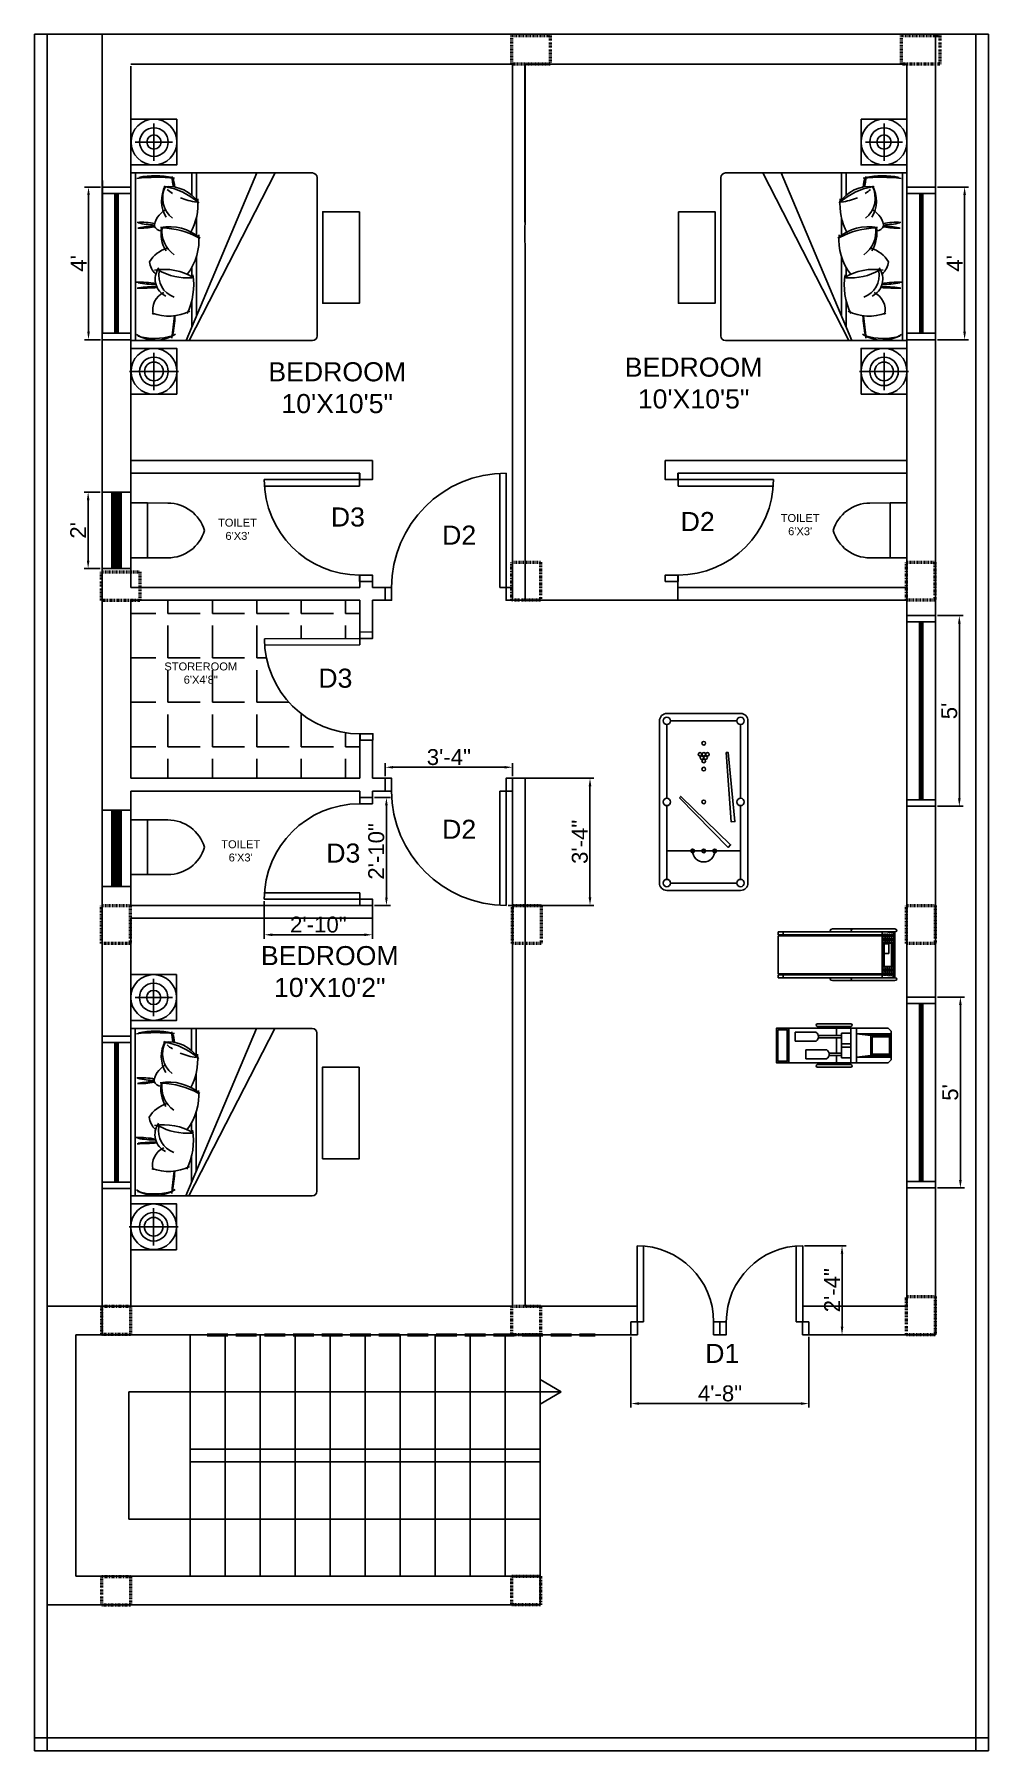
# Model space of a CAD drawing. Header units: inches. Extents: x 140261 to 278399, y 61833 to 125561.
# Drawn here: x 141305 to 141605, y 62418 to 62958 of the extents above; entities that cross this region are included whole.
import ezdxf

# ---------------------------------------------------------------- set-up
doc = ezdxf.new("R2010")
doc.units = ezdxf.units.IN
doc.linetypes.add('Aec_Rating_Smoke', pattern=[9, 4.5, 2, -2.5])
doc.linetypes.add('DASHDOT', pattern=[1, 0.5, -0.25, 0, -0.25])
doc.layers.add('column', color=1, linetype='Aec_Rating_Smoke', lineweight=50)
for name, color, linetype in [('door', 6, 'Continuous'), ('ID-LOOSE', 31, 'Continuous'), ('ID-LOOSE2', 8, 'Continuous'), ('WINDOW 2', 11, 'Continuous')]:
    doc.layers.add(name, color=color, linetype=linetype)
doc.styles.get("Standard").update_dxf_attribs({"font": 'arial.ttf'})
doc.dimstyles.new('ISO-25', dxfattribs={"dimtxt": 5, "dimasz": 2.5, "dimexe": 1.25, "dimexo": 0.625, "dimtad": 1, "dimdec": 1, "dimlunit": 4, "dimtxsty": 'Standard', "dimcen": 2.5, "dimadec": 0, "dimazin": 0, "dimtfac": 1, "dimtdec": 1, "dimtmove": 0, "dimatfit": 3, "dimfxl": 1, "dimarcsym": 0})

# ---------------------------------------------------------------- blocks, each defined once
blk = doc.blocks.new('ventilator')
at = {"layer": 'WINDOW 2'}
for p, q in [((-4.5, 24), (4.5, 24)), ((-1.5, 24), (-1.5, 0)), ((-1, 24), (-1, 0)), ((-0.5, 24), (-0.5, 0)), ((0, 24), (0, 0)), ((0.5, 24), (0.5, 0)), ((1, 24), (1, 0)), ((1.5, 24), (1.5, 0)), ((-4.5, 0), (4.5, 0))]:
    blk.add_line(p, q, dxfattribs=at)
blk = doc.blocks.new('door 1')
for p, q in [((36, 4), (36, 40)), ((38, 4), (38, 40)), ((36, 4), (38, 4))]:
    blk.add_line(p, q)
for points in [[(2, 4), (0, 4), (0, 0), (2, 0)], [(40.01, 4), (38.01, 4), (38.01, 0), (40.01, 0)]]:
    blk.add_lwpolyline(points, close=True)
blk.add_arc((38, 4), 36, 90, 180)
blk = doc.blocks.new('ex-1')
at = {"layer": 'ID-LOOSE'}
for p, q in [((-0.3, 1.785), (0.3, 1.785)), ((0.077, 1.671), (0.23, 1.671)), ((0.077, 1.305), (0.077, 1.671)), ((0.23, 1.671), (0.23, 1.305)), ((-0.23, 1.484), (-0.23, 1.118)), ((-0.23, 1.484), (-0.077, 1.484)), ((-0.077, 1.118), (-0.077, 1.484)), ((0.133, 1.268), (0.133, 0.864)), ((0.173, 1.268), (0.173, 0.864)), ((-0.3, 0.954), (-0.173, 0.954)), ((-0.173, 1.081), (-0.173, 0.864)), ((-0.133, 1.081), (-0.133, 0.864)), ((-0.133, 0.954), (0.133, 0.954)), ((0.173, 0.954), (0.3, 0.954)), ((-0.3, 0.702), (0.3, 0.702)), ((-0.3, 0.602), (0.3, 0.602)), ((-0.177, 0.352), (-0.203, 0.602)), ((0.177, 0.352), (0.203, 0.602)), ((-0.177, 0), (-0.177, 0.352)), ((-0.177, 0.352), (0.177, 0.352)), ((0.177, 0), (0.177, 0.352))]:
    blk.add_line(p, q, dxfattribs=at)
at = {"layer": 'ID-LOOSE', "color": 8}
for p, q in [((-0.203, 0.602), (-0.203, 0)), ((0.203, 0.602), (0.203, 0))]:
    blk.add_line(p, q, dxfattribs=at)
at = {"layer": 'ID-LOOSE'}
for points in [[(-0.25, 0), (0.25, 0), (0.3, 0.05), (0.3, 2), (-0.3, 2), (-0.3, 0.05)], [(0.3, 2), (-0.3, 2), (-0.3, 1.785), (0.3, 1.785)], [(-0.3, 1.15), (-0.334, 1.15), (-0.334, 0.954), (-0.3, 0.954)], [(0.3, 1.15), (0.334, 1.15), (0.334, 0.954), (0.3, 0.954)], [(-0.214, 0.864), (0.214, 0.864), (0.214, 0.702), (-0.214, 0.702)], [(-0.028, 0.864), (0.028, 0.864), (0.028, 0.702), (-0.028, 0.702)], [(0.177, 0.352), (-0.177, 0.352), (-0.177, 0), (0.177, 0)]]:
    blk.add_lwpolyline(points, close=True, dxfattribs=at)
at = {"layer": 'ID-LOOSE', "color": 8}
for points in [[(0.275, 1.975), (-0.275, 1.975), (-0.275, 1.81), (0.275, 1.81)], [(0.152, 0.327), (-0.152, 0.327), (-0.152, 0.025), (0.152, 0.025)]]:
    blk.add_lwpolyline(points, close=True, dxfattribs=at)
at = {"layer": 'ID-LOOSE', "color": 1}
for points in [[(-0.38, 1.285), (-0.38, 0.703)], [(-0.334, 0.703), (-0.334, 0.703), (-0.334, 1.285)], [(0.334, 0.703), (0.334, 0.703), (0.334, 1.285)], [(0.38, 1.285), (0.38, 0.703)]]:
    blk.add_lwpolyline(points, dxfattribs=at)
for centre, start, end in [((-0.357, 1.285), 0, 180), ((0.357, 1.285), 0, 180), ((-0.357, 0.703), 180, 0), ((0.357, 0.703), 180, 0)]:
    blk.add_arc(centre, 0.023, start, end, dxfattribs=at)
at = {"layer": 'ID-LOOSE'}
for centre in [(0.153, 1.361), (-0.153, 1.174)]:
    blk.add_arc(centre, 0.0944, 216.1242, 323.8758, dxfattribs=at)
blk = doc.blocks.new('A$C632A55DF')
at = {"layer": 'ID-LOOSE', "ltscale": 0.5}
for p, q in [((0.85, 1.25), (0.05, 1.25)), ((0.1, 0), (0.1, 1.25)), ((0.8, 0), (0.8, 1.25)), ((0.05, 0.06), (0.1, 0.06)), ((0.85, 0.06), (0.8, 0.06))]:
    blk.add_line(p, q, dxfattribs=at)
for points in [[(0.05, 0.65), (0.05, 1.4, 1), (0, 1.4), (0, 0.65, 1)], [(0.85, 0.65), (0.85, 1.4, -1), (0.9, 1.4), (0.9, 0.65, -1)]]:
    blk.add_lwpolyline(points, format="xyb", close=True, dxfattribs=at)
blk.add_lwpolyline([(0.8, 0), (0.8, 0.01), (0.78, 0.01), (0.78, 0), (0.12, 0), (0.12, 0.01), (0.1, 0.01), (0.1, 0), (0.05, 0), (0.05, 1.4), (0.85, 1.4), (0.85, 0)], close=True, dxfattribs=at)
at = {"layer": 'ID-LOOSE'}
for points in [[(0.238, 1.37), (0.662, 1.37), (0.662, 1.265), (0.238, 1.265)], [(0.261, 1.328), (0.427, 1.328), (0.427, 1.275), (0.261, 1.275)]]:
    blk.add_lwpolyline(points, close=True, dxfattribs=at)
at = {"layer": 'ID-LOOSE2', "ltscale": 0.5}
for p, q in [((0.06, 1.38), (0.05, 1.4)), ((0.06, 1.38), (0.05, 1.25)), ((0.84, 1.38), (0.06, 1.38)), ((0.12, 0), (0.12, 1.25)), ((0.78, 0), (0.78, 1.25)), ((0.84, 1.38), (0.85, 1.4)), ((0.84, 1.38), (0.85, 1.25))]:
    blk.add_line(p, q, dxfattribs=at)
at = {"layer": 'ID-LOOSE2'}
for points in [[(0.139, 1.364), (0.093, 1.364), (0.093, 1.354), (0.139, 1.354)], [(0.139, 1.343), (0.093, 1.343), (0.093, 1.332), (0.139, 1.332)], [(0.139, 1.321), (0.093, 1.321), (0.093, 1.31), (0.139, 1.31)], [(0.139, 1.3), (0.093, 1.3), (0.093, 1.289), (0.139, 1.289)], [(0.139, 1.278), (0.093, 1.278), (0.093, 1.267), (0.139, 1.267)], [(0.208, 1.364), (0.161, 1.364), (0.161, 1.354), (0.208, 1.354)], [(0.208, 1.343), (0.161, 1.343), (0.161, 1.332), (0.208, 1.332)], [(0.208, 1.321), (0.161, 1.321), (0.161, 1.31), (0.208, 1.31)], [(0.208, 1.3), (0.161, 1.3), (0.161, 1.289), (0.208, 1.289)], [(0.208, 1.278), (0.161, 1.278), (0.161, 1.267), (0.208, 1.267)], [(0.248, 1.36), (0.652, 1.36), (0.652, 1.275), (0.248, 1.275)], [(0.692, 1.364), (0.739, 1.364), (0.739, 1.354), (0.692, 1.354)], [(0.692, 1.343), (0.739, 1.343), (0.739, 1.332), (0.692, 1.332)], [(0.692, 1.321), (0.739, 1.321), (0.739, 1.31), (0.692, 1.31)], [(0.692, 1.3), (0.739, 1.3), (0.739, 1.289), (0.692, 1.289)], [(0.692, 1.278), (0.739, 1.278), (0.739, 1.267), (0.692, 1.267)], [(0.761, 1.364), (0.807, 1.364), (0.807, 1.354), (0.761, 1.354)], [(0.761, 1.343), (0.807, 1.343), (0.807, 1.332), (0.761, 1.332)], [(0.761, 1.321), (0.807, 1.321), (0.807, 1.31), (0.761, 1.31)], [(0.761, 1.3), (0.807, 1.3), (0.807, 1.289), (0.761, 1.289)], [(0.761, 1.278), (0.807, 1.278), (0.807, 1.267), (0.761, 1.267)]]:
    blk.add_lwpolyline(points, close=True, dxfattribs=at)
at = {"layer": 'ID-LOOSE2', "ltscale": 0.5}
for centre in [(0.025, 0.9), (0.875, 0.9)]:
    blk.add_arc(centre, 0.025, 180, 0, dxfattribs=at)
blk = doc.blocks.new('*D244')
at = {"color": 0, "lineweight": -2, "transparency": 16777216}
for p, q in [((141492.1, 62548.14), (141492.1, 62525.85)), ((141548.03, 62548.14), (141548.03, 62525.85)), ((141494.6, 62527.1), (141545.53, 62527.1))]:
    blk.add_line(p, q, dxfattribs=at)
at = {"color": 0, "transparency": 16777216}
for points in [[(141494.6, 62527.52), (141494.6, 62526.69), (141492.1, 62527.1)], [(141545.53, 62527.52), (141545.53, 62526.69), (141548.03, 62527.1)]]:
    blk.add_solid(points, dxfattribs=at)
at = {"layer": 'Defpoints', "color": 0, "transparency": 16777216}
for p in [(141492.1, 62548.77), (141548.03, 62548.77), (141548.03, 62527.1)]:
    blk.add_point(p, dxfattribs=at)
at = {"color": 0, "transparency": 16777216, "insert": (141520.07, 62530.28), "char_height": 5, "attachment_point": 5}
blk.add_mtext('4\'-8"', dxfattribs=at)
blk = doc.blocks.new('*D245')
at = {"color": 0, "lineweight": -2, "transparency": 16777216}
for p, q in [((141546.69, 62576.77), (141559.69, 62576.77)), ((141558.44, 62551.27), (141558.44, 62574.27)), ((141548.66, 62548.77), (141559.69, 62548.77))]:
    blk.add_line(p, q, dxfattribs=at)
at = {"color": 0, "transparency": 16777216}
for points in [[(141558.03, 62574.27), (141558.86, 62574.27), (141558.44, 62576.77)], [(141558.03, 62551.27), (141558.86, 62551.27), (141558.44, 62548.77)]]:
    blk.add_solid(points, dxfattribs=at)
at = {"layer": 'Defpoints', "color": 0, "transparency": 16777216}
for p in [(141546.07, 62576.77), (141558.44, 62576.77), (141548.03, 62548.77)]:
    blk.add_point(p, dxfattribs=at)
at = {"color": 0, "transparency": 16777216, "insert": (141555.31, 62562.77), "char_height": 5, "attachment_point": 5, "rotation": 90}
blk.add_mtext('2\'-4"', dxfattribs=at)
blk = doc.blocks.new('*D246')
at = {"color": 0, "lineweight": -2, "transparency": 16777216}
for p, q in [((141411.43, 62717.82), (141416.46, 62717.82)), ((141415.21, 62686.31), (141415.21, 62715.32)), ((141411.43, 62683.81), (141416.46, 62683.81))]:
    blk.add_line(p, q, dxfattribs=at)
at = {"color": 0, "transparency": 16777216}
for points in [[(141414.79, 62715.32), (141415.62, 62715.32), (141415.21, 62717.82)], [(141414.79, 62686.31), (141415.62, 62686.31), (141415.21, 62683.81)]]:
    blk.add_solid(points, dxfattribs=at)
at = {"layer": 'Defpoints', "color": 0, "transparency": 16777216}
for p in [(141410.81, 62717.82), (141415.21, 62717.82), (141410.81, 62683.81)]:
    blk.add_point(p, dxfattribs=at)
at = {"color": 0, "transparency": 16777216, "insert": (141412.03, 62700.82), "char_height": 5, "attachment_point": 5, "rotation": 90}
blk.add_mtext('2\'-10"', dxfattribs=at)
blk = doc.blocks.new('*D247')
at = {"color": 0, "lineweight": -2, "transparency": 16777216}
for p, q in [((141376.81, 62685.2), (141376.81, 62673.35)), ((141410.81, 62685.2), (141410.81, 62673.35)), ((141379.31, 62674.6), (141408.31, 62674.6))]:
    blk.add_line(p, q, dxfattribs=at)
at = {"color": 0, "transparency": 16777216}
for points in [[(141379.31, 62675.01), (141379.31, 62674.18), (141376.81, 62674.6)], [(141408.31, 62675.01), (141408.31, 62674.18), (141410.81, 62674.6)]]:
    blk.add_solid(points, dxfattribs=at)
at = {"layer": 'Defpoints', "color": 0, "transparency": 16777216}
for p in [(141376.81, 62685.82), (141410.81, 62685.82), (141410.81, 62674.6)]:
    blk.add_point(p, dxfattribs=at)
at = {"color": 0, "transparency": 16777216, "insert": (141393.81, 62677.78), "char_height": 5, "attachment_point": 5}
blk.add_mtext('2\'-10"', dxfattribs=at)
blk = doc.blocks.new('*D248')
at = {"color": 0, "lineweight": -2, "transparency": 16777216}
for p, q in [((141414.83, 62724.45), (141414.83, 62728.55)), ((141417.33, 62727.3), (141452.34, 62727.3)), ((141454.84, 62724.45), (141454.84, 62728.55))]:
    blk.add_line(p, q, dxfattribs=at)
at = {"color": 0, "transparency": 16777216}
for points in [[(141417.33, 62727.71), (141417.33, 62726.88), (141414.83, 62727.3)], [(141452.34, 62727.71), (141452.34, 62726.88), (141454.84, 62727.3)]]:
    blk.add_solid(points, dxfattribs=at)
at = {"layer": 'Defpoints', "color": 0, "transparency": 16777216}
for p in [(141454.84, 62727.3), (141414.83, 62723.83), (141454.84, 62723.83)]:
    blk.add_point(p, dxfattribs=at)
at = {"color": 0, "transparency": 16777216, "insert": (141434.84, 62730.48), "char_height": 5, "attachment_point": 5}
blk.add_mtext('3\'-4"', dxfattribs=at)
blk = doc.blocks.new('*D249')
at = {"color": 0, "lineweight": -2, "transparency": 16777216}
for p, q in [((141453.47, 62723.83), (141480.46, 62723.83)), ((141479.21, 62721.33), (141479.21, 62686.33)), ((141453.46, 62683.83), (141480.46, 62683.83))]:
    blk.add_line(p, q, dxfattribs=at)
at = {"color": 0, "transparency": 16777216}
for points in [[(141478.79, 62721.33), (141479.62, 62721.33), (141479.21, 62723.83)], [(141478.79, 62686.33), (141479.62, 62686.33), (141479.21, 62683.83)]]:
    blk.add_solid(points, dxfattribs=at)
at = {"layer": 'Defpoints', "color": 0, "transparency": 16777216}
for p in [(141452.84, 62723.83), (141452.83, 62683.83), (141479.21, 62683.83)]:
    blk.add_point(p, dxfattribs=at)
at = {"color": 0, "transparency": 16777216, "insert": (141476.03, 62703.83), "char_height": 5, "attachment_point": 5, "rotation": 90}
blk.add_mtext('3\'-4"', dxfattribs=at)
blk = doc.blocks.new('*D250')
at = {"color": 0, "lineweight": -2, "transparency": 16777216}
for p, q in [((141588.47, 62775.01), (141596.57, 62775.01)), ((141595.32, 62772.51), (141595.32, 62717.51)), ((141588.47, 62715.01), (141596.57, 62715.01))]:
    blk.add_line(p, q, dxfattribs=at)
at = {"color": 0, "transparency": 16777216}
for points in [[(141594.9, 62772.51), (141595.73, 62772.51), (141595.32, 62775.01)], [(141594.9, 62717.51), (141595.73, 62717.51), (141595.32, 62715.01)]]:
    blk.add_solid(points, dxfattribs=at)
at = {"layer": 'Defpoints', "color": 0, "transparency": 16777216}
for p in [(141587.84, 62775.01), (141587.84, 62715.01), (141595.32, 62715.01)]:
    blk.add_point(p, dxfattribs=at)
at = {"color": 0, "transparency": 16777216, "insert": (141592.15, 62745.01), "char_height": 5, "attachment_point": 5, "rotation": 90}
blk.add_mtext("5'", dxfattribs=at)
blk = doc.blocks.new('*D251')
at = {"color": 0, "lineweight": -2, "transparency": 16777216}
for p, q in [((141588.47, 62654.98), (141596.9, 62654.98)), ((141595.65, 62652.48), (141595.65, 62597.48)), ((141588.47, 62594.98), (141596.9, 62594.98))]:
    blk.add_line(p, q, dxfattribs=at)
at = {"color": 0, "transparency": 16777216}
for points in [[(141595.23, 62652.48), (141596.07, 62652.48), (141595.65, 62654.98)], [(141595.23, 62597.48), (141596.07, 62597.48), (141595.65, 62594.98)]]:
    blk.add_solid(points, dxfattribs=at)
at = {"layer": 'Defpoints', "color": 0, "transparency": 16777216}
for p in [(141587.84, 62654.98), (141587.84, 62594.98), (141595.65, 62594.98)]:
    blk.add_point(p, dxfattribs=at)
at = {"color": 0, "transparency": 16777216, "insert": (141592.48, 62624.98), "char_height": 5, "attachment_point": 5, "rotation": 90}
blk.add_mtext("5'", dxfattribs=at)
blk = doc.blocks.new('*D252')
at = {"color": 0, "lineweight": -2, "transparency": 16777216}
for p, q in [((141588.49, 62909.83), (141598.23, 62909.83)), ((141596.98, 62907.33), (141596.98, 62864.33)), ((141588.47, 62861.83), (141598.23, 62861.83))]:
    blk.add_line(p, q, dxfattribs=at)
at = {"color": 0, "transparency": 16777216}
for points in [[(141596.56, 62907.33), (141597.4, 62907.33), (141596.98, 62909.83)], [(141596.56, 62864.33), (141597.4, 62864.33), (141596.98, 62861.83)]]:
    blk.add_solid(points, dxfattribs=at)
at = {"layer": 'Defpoints', "color": 0, "transparency": 16777216}
for p in [(141587.87, 62909.83), (141587.84, 62861.83), (141596.98, 62861.83)]:
    blk.add_point(p, dxfattribs=at)
at = {"color": 0, "transparency": 16777216, "insert": (141593.86, 62885.83), "char_height": 5, "attachment_point": 5, "rotation": 90}
blk.add_mtext("4'", dxfattribs=at)
blk = doc.blocks.new('*D253')
at = {"color": 0, "lineweight": -2, "transparency": 16777216}
for p, q in [((141325.29, 62909.83), (141320.31, 62909.83)), ((141321.56, 62907.33), (141321.56, 62864.33)), ((141325.29, 62861.83), (141320.31, 62861.83))]:
    blk.add_line(p, q, dxfattribs=at)
at = {"color": 0, "transparency": 16777216}
for points in [[(141321.15, 62907.33), (141321.98, 62907.33), (141321.56, 62909.83)], [(141321.15, 62864.33), (141321.98, 62864.33), (141321.56, 62861.83)]]:
    blk.add_solid(points, dxfattribs=at)
at = {"layer": 'Defpoints', "color": 0, "transparency": 16777216}
for p in [(141325.91, 62909.83), (141321.56, 62861.83), (141325.91, 62861.83)]:
    blk.add_point(p, dxfattribs=at)
at = {"color": 0, "transparency": 16777216, "insert": (141318.44, 62885.83), "char_height": 5, "attachment_point": 5, "rotation": 90}
blk.add_mtext("4'", dxfattribs=at)
blk = doc.blocks.new('*D254')
at = {"color": 0, "lineweight": -2, "transparency": 16777216}
for p, q in [((141325.22, 62813.83), (141320.19, 62813.83)), ((141321.44, 62811.33), (141321.44, 62792.33)), ((141325.22, 62789.83), (141320.19, 62789.83))]:
    blk.add_line(p, q, dxfattribs=at)
at = {"color": 0, "transparency": 16777216}
for points in [[(141321.03, 62811.33), (141321.86, 62811.33), (141321.44, 62813.83)], [(141321.03, 62792.33), (141321.86, 62792.33), (141321.44, 62789.83)]]:
    blk.add_solid(points, dxfattribs=at)
at = {"layer": 'Defpoints', "color": 0, "transparency": 16777216}
for p in [(141325.84, 62813.83), (141321.44, 62789.83), (141325.84, 62789.83)]:
    blk.add_point(p, dxfattribs=at)
at = {"color": 0, "transparency": 16777216, "insert": (141318.31, 62801.83), "char_height": 5, "attachment_point": 5, "rotation": 90}
blk.add_mtext("2'", dxfattribs=at)

msp = doc.modelspace()

# ---------------------------------------------------------------- hatches: boundary and pattern name
at = {"transparency": 33554687}
h = msp.add_hatch(color=1, dxfattribs=at)
h.dxf.hatch_style = 1
h.paths.add_polyline_path([(141325.84, 62957.9), (141325.66, 62957.9), (141325.66, 62945.9), (141325.84, 62945.9)])
at = {"true_color": 0x4554a5}
h = msp.add_hatch(dxfattribs=at)
h.set_pattern_fill('ANGLE', color=175, scale=2)
h.set_pattern_definition([(0, (710.519, 8.458), (0, 13.97), [10.16, -3.81]), (90, (710.519, 8.458), (-13.97, 9e-16), [10.16, -3.81])])
h.paths.add_polyline_path([(141376.85, 62767.71), (141406.84, 62767.83), (141406.84, 62768.84), (141406.84, 62769.84), (141406.84, 62769.84), (141406.84, 62779.83), (141334.84, 62779.83), (141334.84, 62723.83), (141406.84, 62723.83), (141406.84, 62737.83, -0.412972)])

# ---------------------------------------------------------------- linework, layer by layer
for p, q in [((141304.53, 62957.9), (141304.53, 62417.9)), ((141604.53, 62957.9), (141304.53, 62957.9)), ((141308.53, 62957.9), (141308.53, 62417.9)), ((141325.84, 62898.77), (141325.84, 62957.9)), ((141587.84, 62898.77), (141587.84, 62957.9)), ((141600.53, 62417.9), (141600.53, 62957.9)), ((141604.53, 62417.9), (141604.53, 62957.9)), ((141454.84, 62948.54), (141334.84, 62948.54)), ((141334.84, 62947.83), (141334.84, 62926.15)), ((141334.84, 62823.83), (141334.84, 62947.83)), ((141454.84, 62948.54), (141454.84, 62925.18)), ((141458.77, 62948.54), (141458.77, 62925.18)), ((141458.84, 62948.54), (141458.84, 62925.18)), ((141458.84, 62948.54), (141578.84, 62948.54)), ((141578.84, 62894.77), (141578.84, 62948.54)), ((141454.84, 62931.51), (141454.84, 62909.83)), ((141458.84, 62931.51), (141458.84, 62909.83)), ((141334.84, 62909.83), (141334.84, 62926.15)), ((141458.77, 62925.18), (141458.77, 62898.77)), ((141325.91, 62911.92), (141325.91, 62863.92)), ((141334.84, 62913.83), (141334.84, 62819.83)), ((141334.91, 62863.92), (141334.91, 62911.92)), ((141454.84, 62909.83), (141454.84, 62813.83)), ((141458.84, 62909.83), (141458.84, 62898.77)), ((141458.77, 62894.77), (141458.84, 62900.9)), ((141325.84, 62898.77), (141325.84, 62548.77)), ((141458.84, 62889.77), (141458.77, 62894.77)), ((141578.84, 62889.77), (141578.84, 62894.77)), ((141587.84, 62898.77), (141587.84, 62548.77)), ((141325.84, 62889.77), (141325.84, 62793.77)), ((141458.84, 62889.77), (141458.84, 62813.83)), ((141458.84, 62885.77), (141458.84, 62889.77)), ((141578.84, 62793.77), (141578.84, 62889.77)), ((141578.84, 62793.77), (141578.84, 62889.77)), ((141587.84, 62793.77), (141587.84, 62889.77)), ((141458.84, 62885.77), (141458.84, 62779.83)), ((141334.84, 62823.83), (141410.84, 62823.83)), ((141334.84, 62823.83), (141406.84, 62823.83)), ((141410.84, 62819.83), (141410.84, 62823.83)), ((141454.84, 62826.15), (141454.84, 62789.77)), ((141578.84, 62823.83), (141502.84, 62823.83)), ((141502.84, 62819.83), (141502.84, 62823.83)), ((141578.84, 62823.83), (141506.84, 62823.83)), ((141334.84, 62819.83), (141406.84, 62819.83)), ((141334.84, 62819.83), (141406.84, 62819.83)), ((141334.84, 62819.83), (141406.84, 62819.83)), ((141334.84, 62819.83), (141334.84, 62783.83)), ((141406.84, 62817.81), (141406.84, 62819.83)), ((141454.83, 62819.83), (141454.83, 62783.83)), ((141578.84, 62819.83), (141506.84, 62819.83)), ((141578.84, 62819.83), (141506.84, 62819.83)), ((141578.84, 62819.83), (141506.84, 62819.83)), ((141506.84, 62817.81), (141506.84, 62819.83)), ((141406.79, 62815.79), (141406.79, 62817.79)), ((141506.89, 62815.79), (141506.89, 62817.79)), ((141334.84, 62810.45), (141340.11, 62810.45)), ((141340.11, 62810.45), (141340.11, 62793.19)), ((141340.11, 62810.45), (141346.5, 62810.4)), ((141573.57, 62810.45), (141567.18, 62810.4)), ((141578.84, 62810.45), (141573.57, 62810.45)), ((141573.57, 62810.45), (141573.57, 62793.19)), ((141340.11, 62793.19), (141334.84, 62793.19)), ((141346.5, 62793.19), (141340.11, 62793.19)), ((141567.18, 62793.19), (141573.57, 62793.19)), ((141573.57, 62793.19), (141578.84, 62793.19)), ((141578.84, 62789.77), (141578.84, 62793.77)), ((141325.84, 62789.77), (141325.84, 62753.77)), ((141406.84, 62783.83), (141406.84, 62787.79)), ((141454.84, 62789.77), (141454.84, 62783.83)), ((141506.84, 62783.83), (141506.84, 62787.79)), ((141578.84, 62741.77), (141578.84, 62789.77)), ((141587.84, 62741.77), (141587.84, 62789.77)), ((141334.84, 62783.83), (141406.84, 62783.83)), ((141410.84, 62783.83), (141410.79, 62785.79)), ((141410.84, 62783.83), (141416.83, 62783.83)), ((141452.83, 62783.83), (141454.84, 62783.83)), ((141578.84, 62783.83), (141506.84, 62783.83)), ((141506.84, 62779.83), (141506.84, 62783.83)), ((141334.84, 62779.83), (141406.84, 62779.83)), ((141334.84, 62779.83), (141406.84, 62779.83)), ((141334.84, 62779.83), (141334.84, 62723.83)), ((141406.84, 62765.83), (141406.84, 62779.83)), ((141406.84, 62765.83), (141406.84, 62779.83)), ((141406.84, 62779.83), (141406.84, 62765.83)), ((141406.84, 62765.83), (141406.84, 62779.83)), ((141406.84, 62779.83), (141406.84, 62765.83)), ((141410.84, 62767.86), (141410.84, 62779.83)), ((141410.84, 62767.86), (141410.84, 62779.83)), ((141410.84, 62779.83), (141416.83, 62779.83)), ((141454.84, 62779.83), (141458.84, 62779.83)), ((141506.84, 62779.83), (141458.84, 62779.83)), ((141578.84, 62779.83), (141506.84, 62779.83)), ((141406.84, 62769.84), (141406.84, 62765.83)), ((141406.85, 62765.83), (141406.85, 62767.83)), ((141325.84, 62753.77), (141325.84, 62717.77)), ((141334.84, 62747.83), (141334.84, 62743.83)), ((141406.84, 62723.83), (141406.84, 62737.83)), ((141406.84, 62723.83), (141406.84, 62737.83)), ((141406.84, 62723.83), (141406.84, 62737.83)), ((141578.84, 62741.77), (141578.84, 62737.77)), ((141578.84, 62557.77), (141578.84, 62737.77)), ((141587.84, 62557.77), (141587.84, 62737.77)), ((141410.84, 62723.83), (141410.84, 62735.85)), ((141334.84, 62723.83), (141406.84, 62723.83)), ((141410.84, 62723.83), (141416.83, 62723.83)), ((141452.84, 62723.83), (141458.84, 62723.83)), ((141458.84, 62723.83), (141458.84, 62557.77)), ((141334.84, 62719.81), (141406.84, 62719.81)), ((141334.84, 62719.81), (141334.84, 62683.81)), ((141406.84, 62715.82), (141406.84, 62719.81)), ((141410.81, 62717.82), (141410.81, 62719.81)), ((141410.81, 62719.81), (141414.83, 62719.81)), ((141414.83, 62719.81), (141416.83, 62719.81)), ((141452.84, 62719.81), (141454.84, 62719.81)), ((141454.84, 62719.81), (141454.84, 62557.77)), ((141334.84, 62710.78), (141340.11, 62710.78)), ((141340.11, 62710.78), (141340.11, 62693.52)), ((141340.11, 62710.78), (141346.5, 62710.73)), ((141325.84, 62709.77), (141325.84, 62653.77)), ((141578.84, 62703.14), (141578.84, 62643.14)), ((141587.84, 62643.14), (141587.84, 62703.14)), ((141340.11, 62693.52), (141334.84, 62693.52)), ((141346.5, 62693.52), (141340.11, 62693.52)), ((141334.84, 62683.81), (141406.84, 62683.81)), ((141406.81, 62685.81), (141406.81, 62687.82)), ((141406.84, 62683.81), (141406.84, 62685.81)), ((141406.86, 62683.81), (141410.81, 62683.81)), ((141410.81, 62683.81), (141410.81, 62679.83)), ((141334.84, 62679.83), (141410.84, 62679.83)), ((141334.84, 62679.83), (141334.84, 62587.83)), ((141334.84, 62679.83), (141334.84, 62557.77)), ((141325.84, 62649.77), (141325.84, 62557.77)), ((141334.84, 62557.77), (141334.84, 62618.8)), ((141334.84, 62594.15), (141334.84, 62557.77)), ((141308.53, 62557.77), (141332.53, 62557.77)), ((141308.53, 62557.77), (141325.84, 62557.77)), ((141325.86, 62548.77), (141325.86, 62557.77)), ((141332.53, 62557.77), (141333.25, 62557.77)), ((141333.25, 62557.77), (141336.65, 62557.77)), ((141334.84, 62557.77), (141430.84, 62557.77)), ((141334.84, 62557.77), (141349.86, 62557.77)), ((141454.84, 62557.77), (141430.84, 62557.77)), ((141458.84, 62557.77), (141494.07, 62557.77)), ((141546.07, 62557.77), (141578.84, 62557.77)), ((141341.53, 62548.77), (141317.53, 62548.77)), ((141317.53, 62548.77), (141317.53, 62472.77)), ((141325.84, 62548.77), (141325.86, 62548.77)), ((141334.86, 62548.77), (141430.84, 62548.77)), ((141341.53, 62548.77), (141494.1, 62548.77)), ((141353.53, 62548.77), (141353.53, 62472.77)), ((141353.53, 62548.77), (141353.53, 62512.77)), ((141358.86, 62548.77), (141494.1, 62548.77)), ((141364.53, 62548.77), (141364.53, 62472.77)), ((141375.53, 62548.77), (141375.53, 62472.77)), ((141386.53, 62548.77), (141386.53, 62472.77)), ((141397.53, 62548.77), (141397.53, 62472.77)), ((141408.53, 62548.77), (141408.53, 62472.77)), ((141419.53, 62548.77), (141419.53, 62472.77)), ((141430.53, 62548.77), (141430.53, 62472.77)), ((141494.1, 62548.77), (141430.84, 62548.77)), ((141441.53, 62548.77), (141441.53, 62472.77)), ((141452.53, 62548.77), (141452.53, 62472.77)), ((141458.84, 62548.77), (141494.1, 62548.77)), ((141463.53, 62548.77), (141463.53, 62472.77)), ((141548.03, 62548.77), (141587.84, 62548.77)), ((141470.12, 62530.77), (141463.53, 62534.68)), ((141463.53, 62534.68), (141470.12, 62530.77)), ((141353.53, 62530.77), (141334.27, 62530.77)), ((141334.27, 62530.77), (141334.27, 62490.77)), ((141334.27, 62490.77), (141334.27, 62530.77)), ((141334.27, 62530.77), (141470.12, 62530.77)), ((141353.53, 62512.77), (141353.53, 62530.77)), ((141470.12, 62530.77), (141463.53, 62526.89)), ((141353.53, 62512.77), (141463.53, 62512.77)), ((141353.53, 62508.77), (141463.53, 62508.77)), ((141463.53, 62472.77), (141463.53, 62508.77)), ((141463.53, 62490.77), (141334.27, 62490.77)), ((141317.53, 62472.77), (141332.53, 62472.77)), ((141332.53, 62472.77), (141463.53, 62472.77)), ((141463.53, 62472.77), (141463.53, 62463.77)), ((141308.53, 62463.77), (141332.53, 62463.77)), ((141332.53, 62463.77), (141463.53, 62463.77)), ((141304.53, 62421.9), (141604.53, 62421.9)), ((141304.53, 62417.9), (141604.53, 62417.9))]:
    msp.add_line(p, q)
for points in [[(141406.84, 62819.81), (141406.79, 62819.81), (141406.79, 62817.81), (141410.79, 62817.81), (141410.79, 62819.81)], [(141506.84, 62819.81), (141506.89, 62819.81), (141506.89, 62817.81), (141502.89, 62817.81), (141502.89, 62819.81)]]:
    msp.add_lwpolyline(points)
for centre, start, end in [((141346.5, 62798.4), 16.4301, 90), ((141567.18, 62798.4), 90, 163.5699), ((141346.5, 62805.19), 270, 343.5699), ((141567.18, 62805.19), 196.4301, 270), ((141346.5, 62698.73), 16.4301, 90), ((141346.5, 62705.52), 270, 343.5699)]:
    msp.add_arc(centre, 12, start, end)
at = {"layer": 'column'}
msp.add_line((141358.86, 62548.77), (141480.86, 62548.77), dxfattribs=at)
at = {"layer": 'column', "linetype": 'DASHDOT', "transparency": 33554687}
for points in [[(141454.66, 62948.54), (141454.66, 62957.54), (141466.66, 62957.54), (141466.66, 62948.54)], [(141577.16, 62948.54), (141577.16, 62957.54), (141589.16, 62957.54), (141589.16, 62948.54)]]:
    msp.add_lwpolyline(points, close=True, dxfattribs=at)
at = {"layer": 'column', "linetype": 'DASHDOT'}
for points in [[(141463.66, 62779.83), (141454.66, 62779.83), (141454.66, 62791.83), (141463.66, 62791.83)], [(141337.66, 62788.76), (141337.66, 62779.76), (141325.66, 62779.76), (141325.66, 62788.76)], [(141325.66, 62683.81), (141334.66, 62683.81), (141334.66, 62671.81), (141325.66, 62671.81)], [(141454.84, 62683.81), (141463.84, 62683.81), (141463.84, 62671.81), (141454.84, 62671.81)], [(141578.71, 62683.81), (141587.71, 62683.81), (141587.71, 62671.81), (141578.71, 62671.81)], [(141578.71, 62560.77), (141587.71, 62560.77), (141587.71, 62548.77), (141578.71, 62548.77)], [(141325.71, 62557.8), (141334.71, 62557.8), (141334.71, 62548.8), (141325.71, 62548.8)], [(141454.69, 62557.74), (141463.69, 62557.74), (141463.69, 62548.74), (141454.69, 62548.74)], [(141325.71, 62472.72), (141334.71, 62472.72), (141334.71, 62463.72), (141325.71, 62463.72)], [(141454.69, 62472.77), (141463.69, 62472.77), (141463.69, 62463.77), (141454.69, 62463.77)]]:
    msp.add_lwpolyline(points, close=True, dxfattribs=at)
at = {"layer": 'column', "linetype": 'DASHDOT', "lineweight": 53}
msp.add_lwpolyline([(141587.66, 62779.83), (141578.66, 62779.83), (141578.66, 62791.83), (141587.66, 62791.83)], close=True, dxfattribs=at)
at = {"layer": 'door'}
for p, q in [((141406.79, 62817.79), (141376.79, 62817.79)), ((141406.79, 62815.79), (141376.79, 62815.79)), ((141506.89, 62817.79), (141536.89, 62817.79)), ((141506.89, 62815.79), (141536.89, 62815.79)), ((141406.85, 62765.83), (141406.84, 62769.84)), ((141406.85, 62767.83), (141376.85, 62767.71)), ((141406.85, 62765.83), (141376.85, 62765.71)), ((141406.81, 62687.82), (141376.81, 62687.82)), ((141406.81, 62685.82), (141376.81, 62685.82)), ((141494.07, 62552.77), (141494.07, 62576.77)), ((141496.07, 62552.77), (141496.07, 62576.77)), ((141544.07, 62552.77), (141544.07, 62576.77)), ((141546.07, 62552.77), (141546.07, 62576.77)), ((141496.07, 62552.77), (141494.1, 62552.77)), ((141544.07, 62552.77), (141546.03, 62552.77))]:
    msp.add_line(p, q, dxfattribs=at)
for points in [[(141406.79, 62787.79), (141406.79, 62785.79), (141410.79, 62785.79), (141410.79, 62787.79)], [(141506.89, 62787.79), (141506.89, 62785.79), (141502.89, 62785.79), (141502.89, 62787.79)], [(141406.84, 62769.84), (141406.85, 62767.84), (141410.85, 62767.86), (141410.84, 62769.86)], [(141406.97, 62737.83), (141406.98, 62735.83), (141410.98, 62735.85), (141410.97, 62737.85)], [(141406.81, 62715.82), (141406.81, 62717.82), (141410.81, 62717.82), (141410.81, 62715.82)], [(141492.1, 62552.77), (141494.1, 62552.77), (141494.1, 62548.77), (141492.1, 62548.77)], [(141518.07, 62552.77), (141520.07, 62552.77), (141520.07, 62548.77), (141518.07, 62548.77)], [(141522.07, 62552.77), (141520.07, 62552.77), (141520.07, 62548.77), (141522.07, 62548.77)], [(141548.03, 62552.77), (141546.03, 62552.77), (141546.03, 62548.77), (141548.03, 62548.77)]]:
    msp.add_lwpolyline(points, close=True, dxfattribs=at)
msp.add_lwpolyline([(141406.86, 62683.81), (141406.81, 62683.81), (141406.81, 62685.81), (141410.81, 62685.81), (141410.81, 62683.81)], dxfattribs=at)
for centre, radius, start, end in [((141406.79, 62817.79), 30, 180, 270), ((141506.89, 62817.79), 30, 270, 0), ((141406.85, 62767.83), 30, 180.2351, 270.2351), ((141406.81, 62685.82), 30, 90, 180), ((141494.07, 62552.77), 24, 0, 90), ((141546.07, 62552.77), 24, 90, 180)]:
    msp.add_arc(centre, radius, start, end, dxfattribs=at)
at = {"layer": 'ID-LOOSE'}
for p, q in [((141334.91, 62914.27), (141391.97, 62914.27)), ((141393.41, 62863.02), (141393.41, 62912.83)), ((141520.34, 62863.02), (141520.34, 62912.83)), ((141578.84, 62914.27), (141521.78, 62914.27)), ((141334.91, 62861.58), (141391.97, 62861.58)), ((141578.84, 62861.58), (141521.78, 62861.58)), ((141334.84, 62645.14), (141391.9, 62645.14)), ((141393.34, 62593.89), (141393.34, 62643.7)), ((141334.84, 62592.45), (141391.9, 62592.45))]:
    msp.add_line(p, q, dxfattribs=at)
for points in [[(141349.32, 62931.2), (141334.91, 62931.2), (141334.91, 62916.79), (141349.32, 62916.79)], [(141564.43, 62931.2), (141578.84, 62931.2), (141578.84, 62916.79), (141564.43, 62916.79)], [(141336.29, 62861.58), (141336.29, 62914.27), (141334.91, 62914.27), (141334.91, 62861.58)], [(141577.47, 62861.58), (141577.47, 62914.27), (141578.84, 62914.27), (141578.84, 62861.58)], [(141406.74, 62902.08), (141395.21, 62902.08), (141395.21, 62873.27), (141406.74, 62873.27)], [(141507.02, 62902.08), (141518.54, 62902.08), (141518.54, 62873.27), (141507.02, 62873.27)], [(141349.32, 62844.65), (141334.91, 62844.65), (141334.91, 62859.06), (141349.32, 62859.06)], [(141564.43, 62844.65), (141578.84, 62844.65), (141578.84, 62859.06), (141564.43, 62859.06)], [(141349.25, 62662.07), (141334.84, 62662.07), (141334.84, 62647.67), (141349.25, 62647.67)], [(141336.22, 62592.45), (141336.22, 62645.14), (141334.84, 62645.14), (141334.84, 62592.45)], [(141406.67, 62632.96), (141395.14, 62632.96), (141395.14, 62604.15), (141406.67, 62604.15)], [(141349.25, 62575.52), (141334.84, 62575.52), (141334.84, 62589.93), (141349.25, 62589.93)]]:
    msp.add_lwpolyline(points, close=True, dxfattribs=at)
at = {"layer": 'ID-LOOSE', "color": 5}
msp.add_lwpolyline([(141526.55, 62688.56), (141503.36, 62688.56, -0.414214), (141501.04, 62690.88), (141501.04, 62741.9, -0.414214), (141503.36, 62744.21), (141526.55, 62744.21, -0.414214), (141528.87, 62741.9), (141528.87, 62690.88, -0.414214)], format="xyb", close=True, dxfattribs=at)
at = {"layer": 'ID-LOOSE'}
for centre, start, end in [((141391.97, 62912.83), 0, 90), ((141521.78, 62912.83), 90, 180), ((141391.97, 62863.02), 270, 0), ((141521.78, 62863.02), 180, 270), ((141391.9, 62643.7), 0, 90), ((141391.9, 62593.89), 270, 0)]:
    msp.add_arc(centre, 1.44, start, end, dxfattribs=at)
at = {"layer": 'ID-LOOSE2'}
for p, q in [((141342.12, 62918.13), (141342.12, 62929.86)), ((141571.64, 62918.13), (141571.64, 62929.86)), ((141347.98, 62924), (141336.25, 62924)), ((141565.78, 62924), (141577.5, 62924)), ((141342.12, 62857.72), (141342.12, 62845.99)), ((141571.64, 62857.72), (141571.64, 62845.99)), ((141349.84, 62851.85), (141334.4, 62851.85)), ((141563.92, 62851.85), (141579.36, 62851.85)), ((141342.04, 62649.01), (141342.04, 62660.73)), ((141347.91, 62654.87), (141336.18, 62654.87)), ((141342.04, 62588.59), (141342.04, 62576.87)), ((141349.76, 62582.73), (141334.32, 62582.73))]:
    msp.add_line(p, q, dxfattribs=at)
at = {"layer": 'ID-LOOSE2', "linetype": 'Continuous'}
for p, q in [((141352.24, 62861.58), (141374.49, 62914.27)), ((141353.17, 62861.58), (141380.19, 62914.27)), ((141354.02, 62907.3), (141354.02, 62914.27)), ((141355.48, 62905.8), (141355.48, 62914.27)), ((141560.59, 62861.58), (141533.57, 62914.27)), ((141561.52, 62861.58), (141539.26, 62914.27)), ((141558.27, 62905.8), (141558.27, 62914.27)), ((141559.74, 62907.3), (141559.74, 62914.27)), ((141355.48, 62894.66), (141355.48, 62900.18)), ((141558.27, 62894.66), (141558.27, 62900.18)), ((141354.02, 62881.67), (141354.02, 62884.55)), ((141355.48, 62869.26), (141355.48, 62887.98)), ((141558.27, 62869.26), (141558.27, 62887.98)), ((141559.74, 62881.67), (141559.74, 62884.55)), ((141354.02, 62865.79), (141354.02, 62874.08)), ((141559.74, 62865.79), (141559.74, 62874.08)), ((141352.17, 62592.45), (141374.42, 62645.14)), ((141353.1, 62592.45), (141380.12, 62645.14)), ((141353.94, 62638.18), (141353.94, 62645.14)), ((141355.41, 62636.67), (141355.41, 62645.14)), ((141355.41, 62625.53), (141355.41, 62631.06)), ((141355.41, 62600.13), (141355.41, 62618.86)), ((141353.94, 62612.55), (141353.94, 62615.43)), ((141353.94, 62596.66), (141353.94, 62604.95))]:
    msp.add_line(p, q, dxfattribs=at)
at = {"layer": 'ID-LOOSE2', "color": 3}
for points in [[(141503.36, 62717.55), (141503.36, 62740.74)], [(141504.52, 62741.9), (141525.39, 62741.9)], [(141526.55, 62740.74), (141526.55, 62717.55)], [(141503.36, 62692.04), (141503.36, 62715.23)], [(141526.55, 62715.23), (141526.55, 62692.04)], [(141525.39, 62690.88), (141504.52, 62690.88)]]:
    msp.add_lwpolyline(points, dxfattribs=at)
at = {"layer": 'ID-LOOSE2'}
for points in [[(141522.07, 62731.9), (141523.63, 62710.1), (141524.79, 62710.2), (141522.64, 62731.95)], [(141507.34, 62717.73), (141522.6, 62702.08), (141523.42, 62702.9), (141507.75, 62718.14)]]:
    msp.add_lwpolyline(points, close=True, dxfattribs=at)
at = {"layer": 'ID-LOOSE2', "color": 7}
msp.add_lwpolyline([(141503.36, 62700.98), (141526.55, 62700.98)], dxfattribs=at)
at = {"layer": 'ID-LOOSE2', "color": 7, "linetype": 'Continuous'}
for centre in [(141342.12, 62924), (141571.64, 62924), (141342.12, 62851.85), (141571.64, 62851.85), (141342.04, 62654.87), (141342.04, 62582.73)]:
    msp.add_circle(centre, 7.2, dxfattribs=at)
at = {"layer": 'ID-LOOSE2'}
for centre, radius in [((141342.12, 62924), 4.49), ((141342.12, 62924), 2.23), ((141571.64, 62924), 4.49), ((141571.64, 62924), 2.23), ((141342.12, 62851.85), 4.49), ((141571.64, 62851.85), 4.49), ((141342.12, 62851.85), 2.94), ((141571.64, 62851.85), 2.94), ((141342.04, 62654.87), 4.49), ((141342.04, 62654.87), 2.23), ((141342.04, 62582.73), 4.49), ((141342.04, 62582.73), 2.94)]:
    msp.add_circle(centre, radius, dxfattribs=at)
at = {"layer": 'ID-LOOSE2', "color": 8}
for centre in [(141503.36, 62741.9), (141526.55, 62741.9), (141503.36, 62716.39), (141526.55, 62716.39), (141503.36, 62690.88), (141526.55, 62690.88)]:
    msp.add_circle(centre, 1.16, dxfattribs=at)
at = {"layer": 'ID-LOOSE2', "color": 240}
for centre in [(141513.8, 62731.36), (141514.96, 62731.36), (141516.12, 62731.36), (141514.38, 62730.32), (141514.96, 62729.27), (141515.54, 62730.32)]:
    msp.add_circle(centre, 0.58, dxfattribs=at)
at = {"layer": 'ID-LOOSE2', "color": 247}
msp.add_circle((141514.96, 62734.84), 0.58, dxfattribs=at)
at = {"layer": 'ID-LOOSE2', "color": 211}
msp.add_circle((141514.96, 62726.72), 0.58, dxfattribs=at)
at = {"layer": 'ID-LOOSE2', "color": 5}
msp.add_circle((141514.96, 62716.39), 0.58, dxfattribs=at)
at = {"layer": 'ID-LOOSE2', "color": 75}
msp.add_circle((141511.48, 62700.98), 0.58, dxfattribs=at)
at = {"layer": 'ID-LOOSE2', "color": 244}
msp.add_circle((141514.96, 62700.98), 0.58, dxfattribs=at)
at = {"layer": 'ID-LOOSE2', "color": 50}
msp.add_circle((141518.43, 62700.98), 0.58, dxfattribs=at)
at = {"layer": 'ID-LOOSE2', "linetype": 'Continuous'}
for centre, radius, start, end in [((141342.97, 62857.8), 55.12, 84.0935, 96.4707), ((141352.9, 62906.36), 8.02, 151.8876, 231.8707), ((141362.01, 62913.35), 14.19, 180.7851, 193.9629), ((141570.79, 62857.8), 55.12, 83.5293, 95.9065), ((141551.75, 62913.35), 14.19, 346.0371, 359.2149), ((141560.86, 62906.36), 8.02, 308.1293, 28.1124), ((141357.33, 62922.15), 17.11, 229.9508, 236.951), ((141357.33, 62922.15), 17.11, 246.2982, 263.8539), ((141556.42, 62922.15), 17.11, 276.1461, 293.7018), ((141556.42, 62922.15), 17.11, 303.049, 310.0492), ((141338.04, 62877.28), 21.49, 78.3689, 93.123), ((141337.85, 62918.15), 21.25, 267.8261, 281.8211), ((141353.79, 62895.98), 9.16, 173.5607, 234.2853), ((141559.96, 62895.98), 9.16, 305.7147, 6.4393), ((141575.71, 62877.28), 21.49, 86.877, 101.6311), ((141575.9, 62918.15), 21.25, 258.1789, 272.1739), ((141350.8, 62882.01), 7.16, 168.0413, 250.8342), ((141562.96, 62882.01), 7.16, 289.1658, 11.9587), ((141337.56, 62852.68), 27.24, 79.1351, 92.0447), ((141336.72, 62961.92), 83.93, 270.1063, 274.3854), ((141577.04, 62961.92), 83.93, 265.6146, 269.8937), ((141576.2, 62852.68), 27.24, 87.9553, 100.8649), ((141635.94, 62834.78), 289.45, 173.1424, 174.5476), ((141277.82, 62834.78), 289.45, 5.4524, 6.8576), ((141342.36, 62881.27), 19.07, 253.9263, 287.1409), ((141571.4, 62881.27), 19.07, 252.8591, 286.0737), ((141342.89, 62588.68), 55.12, 84.0935, 96.4707), ((141352.83, 62637.23), 8.02, 151.8876, 231.8707), ((141361.93, 62644.22), 14.19, 180.7851, 193.9629), ((141357.26, 62653.03), 17.11, 229.9508, 236.951), ((141357.26, 62653.03), 17.11, 246.2982, 263.8539), ((141337.97, 62608.15), 21.49, 78.3689, 93.123), ((141337.78, 62649.03), 21.25, 267.8261, 281.8211), ((141353.72, 62626.85), 9.16, 173.5607, 234.2853), ((141350.72, 62612.89), 7.16, 168.0413, 250.8342), ((141337.49, 62583.56), 27.24, 79.1351, 92.0447), ((141336.65, 62692.79), 83.93, 270.1063, 274.3854), ((141635.87, 62565.66), 289.45, 173.1424, 174.5476), ((141342.29, 62612.14), 19.07, 253.9263, 287.1409)]:
    msp.add_arc(centre, radius, start, end, dxfattribs=at)
at = {"layer": 'ID-LOOSE2', "color": 7, "linetype": 'Continuous'}
for centre, radius, start, end in [((141342.46, 62888.29), 25.13, 77.3175, 101.7435), ((141354.45, 62905.52), 9.94, 151.6404, 211.3345), ((141346.59, 62898.61), 11.44, 32.3262, 97), ((141337.98, 62908.91), 10.73, 5.0174, 21.2748), ((141567.17, 62898.61), 11.44, 83, 147.6738), ((141575.77, 62908.91), 10.73, 158.7252, 174.9826), ((141571.29, 62888.29), 25.13, 78.2565, 102.6825), ((141559.3, 62905.52), 9.94, 328.6655, 28.3596), ((141342.93, 62890.93), 19.16, 47.3201, 81.4624), ((141337.61, 62904.37), 18.35, 330.9467, 5.467), ((141576.14, 62904.37), 18.35, 174.533, 209.0533), ((141570.82, 62890.93), 19.16, 98.5376, 132.6799), ((141349.01, 62896.67), 6.84, 118.1996, 176.5061), ((141564.74, 62896.67), 6.84, 3.4939, 61.8004), ((141342.55, 62919.1), 21.2, 255.3434, 269.2809), ((141342.72, 62868.78), 28.74, 90.9919, 100.6945), ((141344.6, 62898.64), 2.59, 204.1567, 265.8974), ((141346.9, 62882.53), 14.86, 49.1339, 100.5299), ((141354.78, 62895.25), 10.41, 168.4081, 212.0077), ((141343.89, 62871.41), 25.61, 61.605, 88.1749), ((141338.16, 62893.35), 18.13, 323.2201, 4.4972), ((141566.85, 62882.53), 14.86, 79.4701, 130.8661), ((141575.59, 62893.35), 18.13, 175.5028, 216.7799), ((141569.86, 62871.41), 25.61, 91.8251, 118.395), ((141558.98, 62895.25), 10.41, 327.9923, 11.5919), ((141569.16, 62898.64), 2.59, 274.1026, 335.8433), ((141571.2, 62919.1), 21.2, 270.7191, 284.6566), ((141571.03, 62868.78), 28.74, 79.3055, 89.0081), ((141348.77, 62881.62), 9.31, 105.4018, 149.7122), ((141564.99, 62881.62), 9.31, 30.2878, 74.5982), ((141346.99, 62887.07), 6.31, 186.8992, 226.0421), ((141345.23, 62865.96), 18, 58.6542, 99.1977), ((141348.51, 62880.9), 6, 144.1671, 243.8421), ((141352.73, 62900.28), 19, 241.0456, 274.1497), ((141568.52, 62865.96), 18, 80.8023, 121.3458), ((141561.03, 62900.28), 19, 265.8503, 298.9544), ((141565.25, 62880.9), 6, 296.1579, 35.8329), ((141566.76, 62887.07), 6.31, 313.9579, 353.1008), ((141342.56, 62909.02), 29.83, 259.5301, 270.3869), ((141342.96, 62835.14), 43.37, 89.9394, 97.5533), ((141334.24, 62878.97), 20.38, 333.96, 9.3474), ((141579.52, 62878.97), 20.38, 170.6526, 206.04), ((141570.79, 62835.14), 43.37, 82.4467, 90.0606), ((141571.19, 62909.02), 29.83, 269.6131, 280.4699), ((141347.8, 62871.22), 6.05, 114.7523, 193.9192), ((141565.96, 62871.22), 6.05, 346.0808, 65.2477), ((141346.81, 62884.01), 14.77, 249.3026, 296.5026), ((141312.69, 62870.47), 36.06, 348.1169, 358.2497), ((141566.95, 62884.01), 14.77, 243.4974, 290.6974), ((141601.06, 62870.47), 36.06, 181.7503, 191.8831), ((141342.68, 62872.88), 11.2, 237.51, 303.8336), ((141571.08, 62872.88), 11.2, 236.1664, 302.49), ((141342.39, 62619.16), 25.13, 77.3175, 101.7435), ((141354.38, 62636.39), 9.94, 151.6404, 211.3345), ((141346.51, 62629.48), 11.44, 32.3262, 97), ((141342.86, 62621.8), 19.16, 47.3201, 81.4624), ((141337.91, 62639.79), 10.73, 5.0174, 21.2748), ((141337.54, 62635.25), 18.35, 330.9467, 5.467), ((141342.48, 62649.98), 21.2, 255.3434, 269.2809), ((141348.94, 62627.55), 6.84, 118.1996, 176.5061), ((141342.65, 62599.65), 28.74, 90.9919, 100.6945), ((141344.52, 62629.52), 2.59, 204.1567, 265.8974), ((141346.83, 62613.4), 14.86, 49.1339, 100.5299), ((141354.7, 62626.13), 10.41, 168.4081, 212.0077), ((141343.82, 62602.28), 25.61, 61.605, 88.1749), ((141338.09, 62624.22), 18.13, 323.2201, 4.4972), ((141348.69, 62612.5), 9.31, 105.4018, 149.7122), ((141346.92, 62617.95), 6.31, 186.8992, 226.0421), ((141345.16, 62596.83), 18, 58.6542, 99.1977), ((141348.44, 62611.77), 6, 144.1671, 243.8421), ((141352.66, 62631.16), 19, 241.0456, 274.1497), ((141334.16, 62609.84), 20.38, 333.96, 9.3474), ((141342.49, 62639.89), 29.83, 259.5301, 270.3869), ((141342.89, 62566.01), 43.37, 89.9394, 97.5533), ((141347.73, 62602.09), 6.05, 114.7523, 193.9192), ((141346.73, 62614.89), 14.77, 249.3026, 296.5026), ((141312.62, 62601.34), 36.06, 348.1169, 358.2497), ((141342.61, 62603.76), 11.2, 237.51, 303.8336)]:
    msp.add_arc(centre, radius, start, end, dxfattribs=at)
at = {"layer": 'ID-LOOSE2', "color": 7}
msp.add_arc((141514.96, 62700.98), 3.48, 180, 0, dxfattribs=at)
at = {"layer": 'WINDOW 2'}
for p, q in [((141334.84, 62909.83), (141325.84, 62909.83)), ((141334.84, 62907.83), (141325.84, 62907.83)), ((141329.84, 62863.83), (141329.84, 62907.83)), ((141330.34, 62863.83), (141330.34, 62907.83)), ((141330.84, 62863.83), (141330.84, 62907.83)), ((141587.87, 62909.83), (141578.87, 62909.83)), ((141587.87, 62907.83), (141578.87, 62907.83)), ((141582.87, 62863.83), (141582.87, 62907.83)), ((141583.37, 62863.83), (141583.37, 62907.83)), ((141583.87, 62863.83), (141583.87, 62907.83)), ((141325.84, 62863.83), (141334.84, 62863.83)), ((141325.84, 62861.83), (141334.84, 62861.83)), ((141578.87, 62863.83), (141587.87, 62863.83)), ((141578.87, 62861.83), (141587.87, 62861.83)), ((141587.84, 62775.01), (141578.84, 62775.01)), ((141587.84, 62773.01), (141578.84, 62773.01)), ((141582.84, 62717.01), (141582.84, 62773.01)), ((141583.34, 62717.01), (141583.34, 62773.01)), ((141583.84, 62717.01), (141583.84, 62773.01)), ((141578.84, 62717.01), (141587.84, 62717.01)), ((141578.84, 62715.01), (141587.84, 62715.01)), ((141587.84, 62654.98), (141578.84, 62654.98)), ((141587.84, 62652.98), (141578.84, 62652.98)), ((141582.84, 62596.98), (141582.84, 62652.98)), ((141583.34, 62596.98), (141583.34, 62652.98)), ((141583.84, 62596.98), (141583.84, 62652.98)), ((141334.84, 62642.75), (141325.84, 62642.75)), ((141334.84, 62640.75), (141325.84, 62640.75)), ((141329.84, 62596.75), (141329.84, 62640.75)), ((141330.34, 62596.75), (141330.34, 62640.75)), ((141330.84, 62596.75), (141330.84, 62640.75)), ((141578.84, 62596.98), (141587.84, 62596.98)), ((141325.84, 62596.75), (141334.84, 62596.75)), ((141325.84, 62594.75), (141334.84, 62594.75)), ((141578.84, 62594.98), (141587.84, 62594.98))]:
    msp.add_line(p, q, dxfattribs=at)

# ---------------------------------------------------------------- block references
for p in [(141330.34, 62789.83), (141330.34, 62689.81)]:
    msp.add_blockref('ventilator', p)
at = {"layer": 'door'}
msp.add_blockref('door 1', (141414.83, 62779.83), dxfattribs=at)
at = {"layer": 'door', "xscale": -1, "rotation": 180}
msp.add_blockref('door 1', (141414.83, 62723.83), dxfattribs=at)
at = {"layer": 'ID-LOOSE', "xscale": 18.02505629234227, "yscale": 18.02505629234227, "zscale": 18.02505629234227, "rotation": 90}
msp.add_blockref('ex-1', (141573.86, 62639.76), dxfattribs=at)
at = {"layer": 'ID-LOOSE2', "ltscale": 0.5, "xscale": 18.02505629234227, "yscale": 26.13633162389609, "zscale": 18.02505629234227, "rotation": 270.0000000000357}
msp.add_blockref('A$C632A55DF', (141538.41, 62676.42), dxfattribs=at)

# ---------------------------------------------------------------- texts
at = {"attachment_point": 1}
for s, width, insert, char_height in [('\\pxqc;BEDROOM\\P10\'X10\'5"', 96.5924, (141463.48, 62856.19), 6), ('\\pxqc;BEDROOM\\P10\'X10\'5"', 89.8205, (141354.83, 62854.73), 6), ('\\pxqc;\\PD3', 69.3032, (141368.44, 62819.04), 6), ('\\pxqc;\\PD2', 69.3032, (141478.41, 62817.61), 6), ("\\pxqc;TOILET\\P6'X3'", 19.6038, (141358.58, 62805.51), 2.5), ('\\pxqc;\\PD2', 69.3032, (141403.43, 62813.33), 6), ("\\pxqc;TOILET\\P6'X3'", 19.6038, (141535.47, 62806.97), 2.5), ('\\pxqc;STOREROOM\\P6\'X4\'8"', 36.813, (141338.44, 62760.27), 2.5), ('\\pxqc;\\PD3', 69.3032, (141364.51, 62768.33), 6), ('\\pxqc;\\PD2', 69.3032, (141403.43, 62720.79), 6), ("\\pxqc;TOILET\\P6'X3'", 19.6038, (141359.6, 62704.33), 2.5), ('\\pxqc;\\PD3', 69.3032, (141367.01, 62713.3), 6), ('\\pxqc;BEDROOM\\P10\'X10\'2"', 96.2922, (141349.25, 62671.04), 6), ('\\pxqc;\\PD1', 69.3032, (141486.14, 62555.9), 6)]:
    msp.add_mtext_dynamic_manual_height_columns(s, width=width, gutter_width=12.5, heights=[0], dxfattribs=dict(at, insert=insert, char_height=char_height))

# ---------------------------------------------------------------- dimensions: what is measured, and where the dimension line sits
for base, p1, p2, picture, middle in [((141321.56, 62861.83), (141325.91, 62909.83), (141325.91, 62861.83), '*D253', (141318.44, 62885.83)), ((141596.98, 62861.83), (141587.87, 62909.83), (141587.84, 62861.83), '*D252', (141593.86, 62885.83)), ((141321.44, 62789.83), (141325.84, 62813.83), (141325.84, 62789.83), '*D254', (141318.31, 62801.83)), ((141595.32, 62715.01), (141587.84, 62775.01), (141587.84, 62715.01), '*D250', (141592.15, 62745.01)), ((141479.21, 62683.83), (141452.84, 62723.83), (141452.83, 62683.83), '*D249', (141476.03, 62703.83)), ((141415.21, 62717.82), (141410.81, 62683.81), (141410.81, 62717.82), '*D246', (141412.03, 62700.82)), ((141595.65, 62594.98), (141587.84, 62654.98), (141587.84, 62594.98), '*D251', (141592.48, 62624.98)), ((141558.44, 62576.77), (141548.03, 62548.77), (141546.07, 62576.77), '*D245', (141555.31, 62562.77))]:
    dim = msp.add_linear_dim(base=base, p1=p1, p2=p2, angle=90, dimstyle='ISO-25')
    dim.commit()
    dim.dimension.update_dxf_attribs({"geometry": picture, "text_midpoint": middle})
for base, p1, p2, picture, middle in [((141454.84, 62727.3), (141414.83, 62723.83), (141454.84, 62723.83), '*D248', (141434.84, 62730.48)), ((141410.81, 62674.6), (141376.81, 62685.82), (141410.81, 62685.82), '*D247', (141393.81, 62677.78)), ((141548.03, 62527.1), (141492.1, 62548.77), (141548.03, 62548.77), '*D244', (141520.07, 62530.28))]:
    dim = msp.add_linear_dim(base=base, p1=p1, p2=p2, dimstyle='ISO-25')
    dim.commit()
    dim.dimension.update_dxf_attribs({"geometry": picture, "text_midpoint": middle})

doc.saveas('drawing.dxf')
